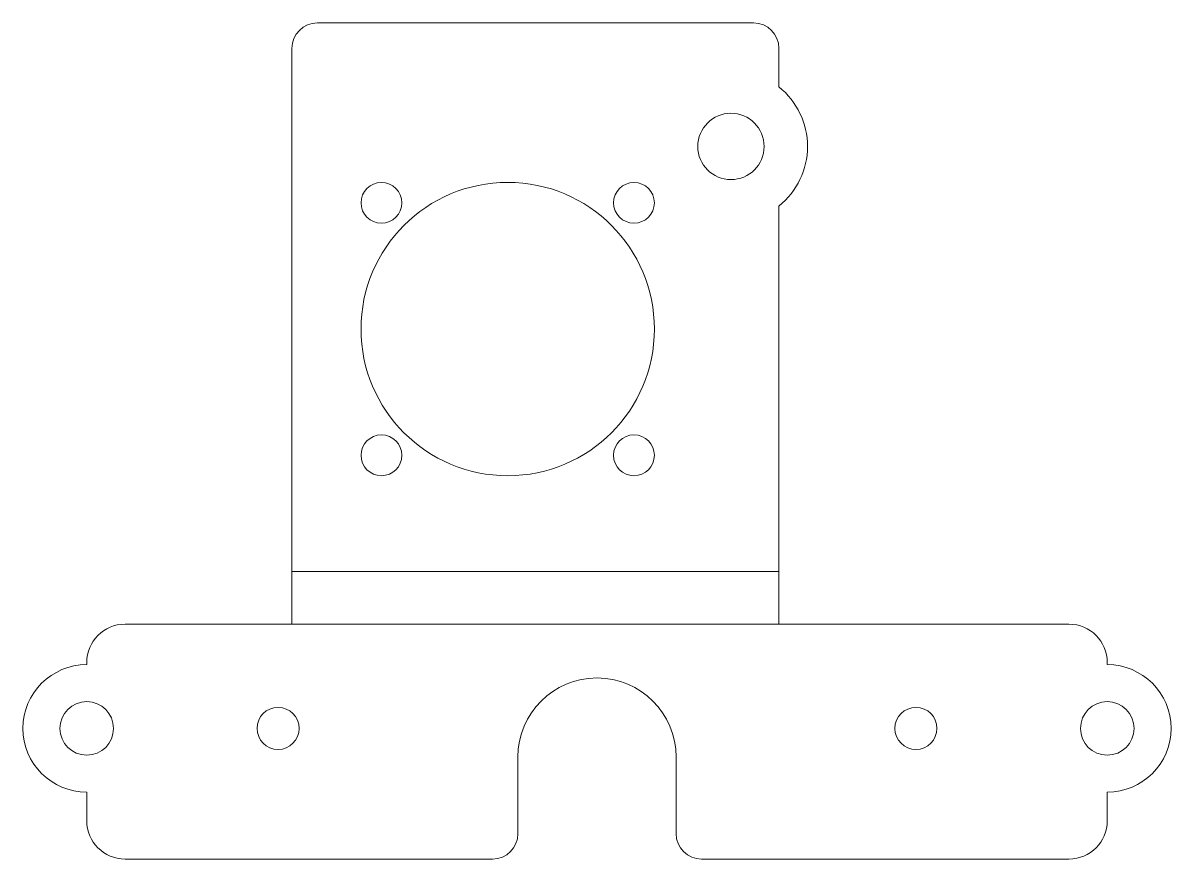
# Model space of a CAD drawing. Header units: millimetres. Extents: x 160 to 250, y 110.5 to 176.1.
import ezdxf

# ---------------------------------------------------------------- set-up
doc = ezdxf.new("R2010")
doc.units = ezdxf.units.MM
doc.layers.add('TANGENT EDGES', color=7, linetype='Continuous', lineweight=0)
doc.layers.add('VISIBLE', color=7, linetype='Continuous', lineweight=0)

msp = doc.modelspace()

# ---------------------------------------------------------------- linework, layer by layer
at = {"layer": 'TANGENT EDGES'}
for p, q in [((219.273, 133.058), (181.097, 133.058)), ((219.273, 128.919), (181.097, 128.919))]:
    msp.add_line(p, q, dxfattribs=at)
at = {"layer": 'VISIBLE'}
for p, q in [((183.097, 176.058), (217.273, 176.058)), ((181.097, 174.058), (181.097, 133.058)), ((219.273, 171.046), (219.273, 174.058)), ((219.273, 133.058), (219.273, 161.699)), ((181.097, 128.919), (181.097, 133.058)), ((219.273, 133.058), (219.273, 128.919)), ((168.011, 128.919), (181.097, 128.919)), ((219.273, 128.919), (242.011, 128.919)), ((165.011, 125.747), (165.011, 125.919)), ((245.011, 125.919), (245.011, 125.747)), ((198.811, 112.506), (198.811, 118.506)), ((211.211, 118.506), (211.211, 112.506)), ((165.011, 113.506), (165.011, 115.747)), ((245.011, 115.747), (245.011, 113.506)), ((196.811, 110.506), (168.011, 110.506)), ((242.011, 110.506), (213.211, 110.506))]:
    msp.add_line(p, q, dxfattribs=at)
for centre, radius in [((215.511, 166.373), 2.6), ((198.011, 152.058), 11.5), ((188.111, 161.957), 1.6), ((207.91, 161.957), 1.6), ((188.111, 142.159), 1.6), ((207.91, 142.159), 1.6), ((165.011, 120.747), 2.1), ((245.011, 120.747), 2.1), ((180.011, 120.747), 1.65), ((230.011, 120.747), 1.65)]:
    msp.add_circle(centre, radius, dxfattribs=at)
for centre, radius, start, end in [((183.097, 174.058), 2, 90, 180), ((217.273, 174.058), 2, 0, 90), ((215.511, 166.373), 6, 308.83906, 51.16094), ((168.011, 125.919), 3, 90, 180), ((242.011, 125.919), 3, 0, 90), ((165.011, 120.747), 5, 90, 270), ((245.011, 120.747), 5, 270, 90), ((205.011, 118.506), 6.2, 0, 180), ((168.011, 113.506), 3, 180, 270), ((242.011, 113.506), 3, 270, 0), ((196.811, 112.506), 2, 270, 0), ((213.211, 112.506), 2, 180, 270)]:
    msp.add_arc(centre, radius, start, end, dxfattribs=at)

doc.saveas('drawing.dxf')
